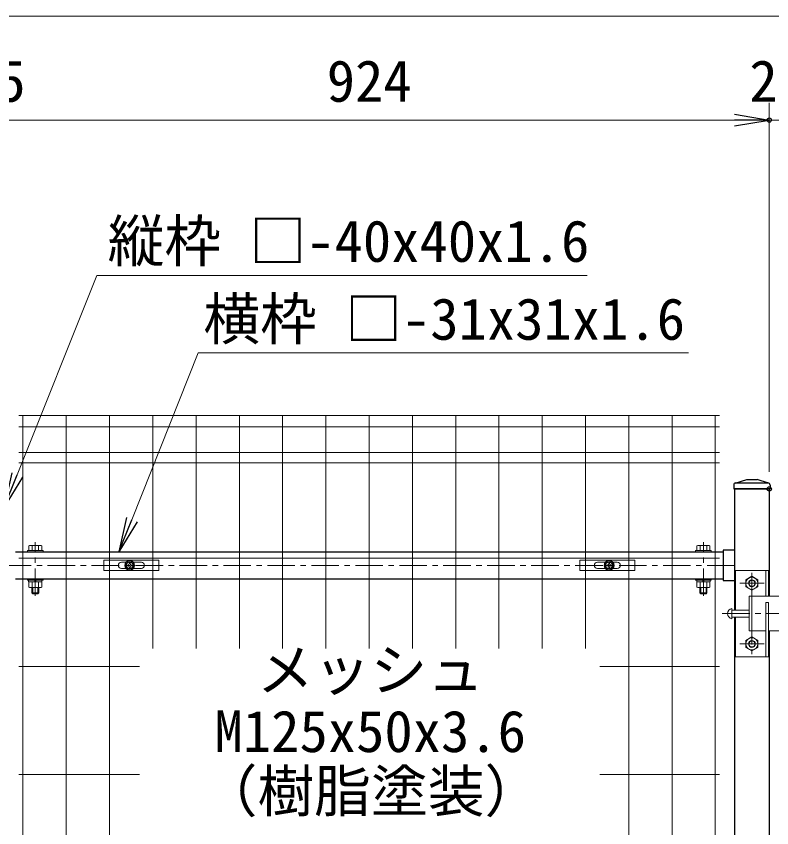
# Model space of a CAD drawing. Units: millimetres, scale not verified. Extents: x -4200 to 4200, y -2970 to 2970.
# Drawn here: x 316 to 1189, y 451 to 1389 of the extents above; entities that cross this region are included whole.
import ezdxf
from ezdxf.enums import TextEntityAlignment as Align

# ---------------------------------------------------------------- set-up
doc = ezdxf.new("R2010")
doc.units = ezdxf.units.MM
doc.header["$LTSCALE"] = 10
doc.header["$PDMODE"] = 32
doc.header["$PDSIZE"] = 5
doc.linetypes.add('USER1', pattern=[50.8, 31.75, -6.35, 6.35, -6.35])
for name, color, linetype, lineweight in [('0-1_D-BMK', 2, 'USER1', 13), ('0-2_D-STR1', 1, 'Continuous', 25), ('0-4_D-STR3', 3, 'Continuous', 13), ('0-5_D-STR-DIM', 7, 'Continuous', 13), ('0-7_Defpoints', 6, 'Continuous', 25), ('0-8_D-STR-TXT', 7, 'Continuous', 13), ('0-C_D-STR2', 7, 'Continuous', 13)]:
    doc.layers.add(name, color=color, linetype=linetype, lineweight=lineweight)
doc.layers.add('0-6_0', color=7, linetype='Continuous')
doc.styles.add('ＭＳ ゴシック', font='')
doc.styles.get('ＭＳ ゴシック').set_extended_font_data('MS Gothic')

# ---------------------------------------------------------------- blocks, each defined once
blk = doc.blocks.new('_Open')
at = {"layer": '0-6_0'}
blk.add_line((-10, 1.667), (0, 0), dxfattribs=at)
blk.add_lwpolyline([(-10, -1.667), (0, 0), (-10, 0)], dxfattribs=at)
blk = doc.blocks.new('U8')
at = {"layer": '0-1_D-BMK'}
for p, q in [((862.3, 9914), (862.3, 10534.9)), ((8582.3, 9914), (8582.3, 10534.9)), ((8942.3, 10267.5), (502.3, 10267.5)), ((9142.3, 10180), (9142.3, 9240)), ((9001.1, 10060), (9283.5, 10060)), ((8800.2, 9710), (10010.7, 9710)), ((9001.1, 9360), (9283.5, 9360))]:
    blk.add_line(p, q, dxfattribs=at)
at = {"layer": '0-2_D-STR1'}
for p, q in [((8949.2, 11218.9), (9082.3, 11260)), ((9082.3, 11260), (9202.3, 11260)), ((9335.4, 11218.9), (9202.3, 11260)), ((8932.3, 11196), (8932.3, 11150)), ((8956.3, 11220), (9328.3, 11220)), ((9352.3, 11196), (9352.3, 11150)), ((8932.3, 11150), (9352.3, 11150)), ((8942.3, 11150), (8942.3, 9750)), ((9342.3, 11150), (8942.3, 11150)), ((9342.3, 11150), (9342.3, 9910)), ((632.3, 10422.5), (8812.3, 10422.5)), ((8812.3, 10442), (8812.3, 10093)), ((8942.3, 10442), (8812.3, 10442)), ((632.3, 10112.5), (8812.3, 10112.5)), ((8812.3, 10093), (8942.3, 10093)), ((8942.3, 9670), (8942.3, 300)), ((9342.3, 9510), (9342.3, 300))]:
    blk.add_line(p, q, dxfattribs=at)
for centre, start, end in [((8956.3, 11196), 90, 180), ((9328.3, 11196), 0, 90)]:
    blk.add_arc(centre, 24, start, end, dxfattribs=at)
at = {"layer": '0-4_D-STR3'}
for p, q in [((772.3, 10438.5), (772.3, 10422.5)), ((772.3, 10438.5), (952.3, 10438.5)), ((772.3, 10422.5), (952.3, 10422.5)), ((787.3, 10438.5), (787.3, 10493)), ((937.3, 10438.5), (787.3, 10438.5)), ((918.6, 10498.5), (806.1, 10498.5)), ((824.8, 10438.5), (824.8, 10493)), ((899.8, 10438.5), (899.8, 10493)), ((937.3, 10438.5), (937.3, 10493)), ((952.3, 10438.5), (952.3, 10422.5)), ((8492.3, 10438.5), (8492.3, 10422.5)), ((8672.3, 10438.5), (8492.3, 10438.5)), ((8672.3, 10422.5), (8492.3, 10422.5)), ((8507.3, 10438.5), (8507.3, 10493)), ((8507.3, 10438.5), (8657.3, 10438.5)), ((8526, 10498.5), (8638.5, 10498.5)), ((8544.8, 10438.5), (8544.8, 10493)), ((8619.8, 10438.5), (8619.8, 10493)), ((8657.3, 10438.5), (8657.3, 10493)), ((8672.3, 10438.5), (8672.3, 10422.5)), ((8952.3, 10210), (9302.3, 10210)), ((8952.3, 9750), (8952.3, 10210)), ((9142.3, 10140.8), (9072.3, 10100.4)), ((9142.3, 10140.8), (9212.3, 10100.4)), ((9302.3, 9910), (9302.3, 10210)), ((9302.3, 10210), (9332.3, 10210)), ((9332.3, 9910), (9332.3, 10210)), ((772.3, 10112.5), (772.3, 10096.5)), ((772.3, 10112.5), (952.3, 10112.5)), ((772.3, 10096.5), (952.3, 10096.5)), ((787.3, 10076.5), (787.3, 10017)), ((824.8, 10076.5), (824.8, 10017)), ((866.1, 10076.5), (854.5, 10096.5)), ((873, 10076.5), (861.4, 10096.5)), ((899.8, 10076.5), (899.8, 10017)), ((937.3, 10076.5), (937.3, 10017)), ((952.3, 10112.5), (952.3, 10096.5)), ((8492.3, 10112.5), (8492.3, 10096.5)), ((8672.3, 10112.5), (8492.3, 10112.5)), ((8672.3, 10096.5), (8492.3, 10096.5)), ((8507.3, 10076.5), (8507.3, 10017)), ((8544.8, 10076.5), (8544.8, 10017)), ((8571.6, 10076.5), (8583.1, 10096.5)), ((8578.5, 10076.5), (8590.1, 10096.5)), ((8619.8, 10076.5), (8619.8, 10017)), ((8657.3, 10076.5), (8657.3, 10017)), ((8672.3, 10112.5), (8672.3, 10096.5)), ((9072.3, 10019.6), (9072.3, 10100.4)), ((9212.3, 10019.6), (9212.3, 10100.4)), ((806.1, 10011.5), (918.6, 10011.5)), ((822.3, 9948.5), (822.3, 10011.5)), ((822.3, 9948.5), (832.3, 9938.5)), ((822.3, 9948.5), (902.3, 9948.5)), ((832.3, 9938.5), (832.3, 10011.5)), ((892.3, 9938.5), (892.3, 10011.5)), ((892.3, 9938.5), (902.3, 9948.5)), ((902.3, 9948.5), (902.3, 10011.5)), ((8638.5, 10011.5), (8526, 10011.5)), ((8542.3, 9948.5), (8542.3, 10011.5)), ((8552.3, 9938.5), (8542.3, 9948.5)), ((8622.3, 9948.5), (8542.3, 9948.5)), ((8552.3, 9938.5), (8552.3, 10011.5)), ((8612.3, 9938.5), (8612.3, 10011.5)), ((8622.3, 9948.5), (8612.3, 9938.5)), ((8622.3, 9948.5), (8622.3, 10011.5)), ((9142.3, 9979.2), (9072.3, 10019.6)), ((9142.3, 9979.2), (9212.3, 10019.6)), ((892.3, 9938.5), (832.3, 9938.5)), ((8552.3, 9938.5), (8612.3, 9938.5)), ((9112.3, 9910), (9112.3, 9510)), ((9112.3, 9910), (9742.3, 9910)), ((9142.3, 9910), (9142.3, 9510)), ((8912.3, 9650), (8912.3, 9770)), ((9302.3, 9840), (9302.3, 9210)), ((9302.3, 9840), (9332.3, 9840)), ((9332.3, 9840), (9332.3, 9210)), ((9112.3, 9750), (8912.3, 9750)), ((9112.3, 9670), (8912.3, 9670)), ((8952.3, 9210), (8952.3, 9670)), ((9112.3, 9510), (9302.3, 9510)), ((9332.3, 9510), (9742.3, 9510)), ((9142.3, 9440.8), (9072.3, 9400.4)), ((9072.3, 9400.4), (9072.3, 9319.6)), ((9142.3, 9279.2), (9072.3, 9319.6)), ((9142.3, 9279.2), (9212.3, 9319.6)), ((8952.3, 9210), (9302.3, 9210)), ((9302.3, 9210), (9332.3, 9210))]:
    blk.add_line(p, q, dxfattribs=at)
for points in [[(939.3, 10076.5), (785.3, 10076.5), (785.3, 10096.5)], [(939.3, 10076.5), (939.3, 10096.5), (785.3, 10096.5)], [(8505.3, 10076.5), (8659.3, 10076.5), (8659.3, 10096.5)], [(8505.3, 10076.5), (8505.3, 10096.5), (8659.3, 10096.5)], [(9142.3, 9440.8), (9212.3, 9400.4), (9212.3, 9319.6)]]:
    blk.add_lwpolyline(points, dxfattribs=at)
for centre, radius in [((9142.3, 10060), 70), ((9142.3, 10060), 40), ((9142.3, 10060), 35), ((9142.3, 9360), 70), ((9142.3, 9360), 40), ((9142.3, 9360), 35)]:
    blk.add_circle(centre, radius, dxfattribs=at)
for centre, radius, start, end in [((806.1, 10464), 34.5, 57.13278, 122.86722), ((862.3, 10368.6), 129.9, 73.22135, 106.77865), ((918.6, 10464), 34.5, 57.13278, 122.86722), ((8526, 10464), 34.5, 57.13278, 122.86722), ((8582.3, 10368.6), 129.9, 73.22135, 106.77865), ((8638.5, 10464), 34.5, 57.13278, 122.86722), ((806.1, 10046), 34.5, 237.13278, 302.86722), ((862.3, 10141.4), 129.9, 253.22135, 286.77865), ((918.6, 10046), 34.5, 237.13278, 302.86722), ((8526, 10046), 34.5, 237.13278, 302.86722), ((8582.3, 10141.4), 129.9, 253.22135, 286.77865), ((8638.5, 10046), 34.5, 237.13278, 302.86722), ((8923.3, 9710), 61, 100.38886, 259.61115)]:
    blk.add_arc(centre, radius, start, end, dxfattribs=at)
at = {"layer": '0-7_Defpoints'}
for centre in [(1952.3, 10267.5), (7492.3, 10267.5)]:
    blk.add_circle(centre, 40, dxfattribs=at)
blk = doc.blocks.new('A$Cc5bff5c2')
at = {"layer": '0-4_D-STR3'}
for p, q in [((-297.7, 60), (337.3, 60)), ((-297.7, -60), (-297.7, 60)), ((-95.2, 35), (-45.6, 35)), ((-18.5, 4.2), (-31.5, 3.9)), ((-31.5, 3.9), (-31.5, -4)), ((-4, 31.5), (-4.2, 18.5)), ((-4, 31.5), (4, 31.5)), ((4, 31.5), (4.2, 18.5)), ((18.5, 4.2), (31.5, 3.9)), ((31.5, 3.9), (31.5, -4)), ((45.6, 35), (134.8, 35)), ((-95.2, -35), (-45.6, -35)), ((-18.5, -4.2), (-31.5, -4)), ((-4, -31.5), (-4.2, -18.5)), ((18.5, -4.2), (31.5, -4)), ((45.6, -35), (134.8, -35))]:
    blk.add_line(p, q, dxfattribs=at)
for points in [[(-297.7, -60), (337.3, -60), (337.3, 60)], [(-4, -31.5), (4, -31.5), (4.2, -18.5)]]:
    blk.add_lwpolyline(points, dxfattribs=at)
for radius in [57.5, 52.5]:
    blk.add_circle((0, 0), radius, dxfattribs=at)
for centre, radius, start, end in [((-95.2, 0), 35, 90, 270), ((-19.1, 19), 14.9, 270, 0), ((19.1, 19), 14.9, 180, 270), ((134.8, 0), 35, 270, 90), ((-19.1, -19), 14.9, 0, 90), ((19.1, -19), 14.9, 90, 180)]:
    blk.add_arc(centre, radius, start, end, dxfattribs=at)
blk = doc.blocks.new('A$C5ba32ecb')
at = {"layer": '0-4_D-STR3'}
for p, q in [((-337.5, 60), (297.5, 60)), ((-337.5, -60), (-337.5, 60)), ((-135, 35), (-45.6, 35)), ((-18.5, 4.2), (-31.5, 3.9)), ((-31.5, 3.9), (-31.5, -4)), ((-4, 31.5), (-4.2, 18.5)), ((-4, 31.5), (4, 31.5)), ((4, 31.5), (4.2, 18.5)), ((18.5, 4.2), (31.5, 3.9)), ((31.5, 3.9), (31.5, -4)), ((45.6, 35), (95, 35)), ((-135, -35), (-45.6, -35)), ((-18.5, -4.2), (-31.5, -4)), ((-4, -31.5), (-4.2, -18.5)), ((18.5, -4.2), (31.5, -4)), ((45.6, -35), (95, -35))]:
    blk.add_line(p, q, dxfattribs=at)
for points in [[(-337.5, -60), (297.5, -60), (297.5, 60)], [(-4, -31.5), (4, -31.5), (4.2, -18.5)]]:
    blk.add_lwpolyline(points, dxfattribs=at)
for radius in [57.5, 52.5]:
    blk.add_circle((0, 0), radius, dxfattribs=at)
for centre, radius, start, end in [((-135, 0), 35, 90, 270), ((-19.1, 19), 14.9, 270, 0), ((19.1, 19), 14.9, 180, 270), ((95, 0), 35, 270, 90), ((-19.1, -19), 14.9, 0, 90), ((19.1, -19), 14.9, 90, 180)]:
    blk.add_arc(centre, radius, start, end, dxfattribs=at)

msp = doc.modelspace()

# ---------------------------------------------------------------- linework, layer by layer
at = {"layer": '0-5_D-STR-DIM'}
for p, q in [((235.67, 1389.15), (2155.67, 1389.15)), ((1185.67, 862.91), (1185.67, 1289.15)), ((1185.67, 862.91), (1185.67, 1289.15)), ((1145.67, 1269.15), (301.67, 1269.15)), ((301.67, 1269.15), (341.67, 1269.15)), ((1145.67, 1269.15), (1105.67, 1269.15)), ((1205.67, 1269.15), (1185.67, 1269.15))]:
    msp.add_line(p, q, dxfattribs=at)
at = {"layer": '0-7_Defpoints'}
for p in [(1185.67, 1269.15), (1185.67, 842.91)]:
    msp.add_point(p, dxfattribs=at)
at = {"layer": '0-8_D-STR-TXT'}
for points in [[(975.22, 1089.62), (408.72, 1089.62), (316.53, 859.17)], [(1092.27, 1000.11), (525.77, 1000.11), (449.05, 807.33)]]:
    msp.add_lwpolyline(points, dxfattribs=at)
at = {"layer": '0-C_D-STR2'}
for p, q in [((1128.42, 927.91), (318.42, 927.91)), ((323.42, 927.91), (323.42, -242.09)), ((373.42, 927.91), (373.42, -242.09)), ((423.42, 927.91), (423.42, -242.09)), ((473.42, 927.91), (473.42, 658.77)), ((523.42, 927.91), (523.42, 658.77)), ((573.42, 927.91), (573.42, 658.77)), ((623.42, 927.91), (623.42, 658.77)), ((673.42, 927.91), (673.42, 658.77)), ((723.42, 927.91), (723.42, 658.77)), ((773.42, 927.91), (773.42, 658.77)), ((823.42, 927.91), (823.42, 658.77)), ((873.42, 927.91), (873.42, 658.77)), ((923.42, 927.91), (923.42, 658.77)), ((973.42, 927.91), (973.42, 658.77)), ((1023.42, 927.91), (1023.42, -242.09)), ((1073.42, 927.91), (1073.42, -242.09)), ((1123.42, 927.91), (1123.42, -242.09)), ((1128.42, 914.81), (318.42, 914.81)), ((1128.42, 885.01), (318.42, 885.01)), ((1128.42, 873.15), (318.42, 873.15)), ((1128.42, 762.91), (318.42, 762.91)), ((458.01, 637.91), (318.42, 637.91)), ((1128.42, 637.91), (990.11, 637.91)), ((458.01, 512.91), (318.42, 512.91)), ((1128.42, 512.91), (990.11, 512.91))]:
    msp.add_line(p, q, dxfattribs=at)

# ---------------------------------------------------------------- block references
at = {"layer": '0-5_D-STR-DIM'}
for name, p, xscale, yscale in [('_Open', (1185.67, 1269.15), 4, 4), ('_Open', (1185.67, 1269.15), 4, 4), ('U8', (251.44, -272.09), 0.1, 0.1), ('A$Cc5bff5c2', (446.7, 754.66), 0.1, 0.1), ('A$C5ba32ecb', (1000.67, 754.66), 0.1, 0.1)]:
    msp.add_blockref(name, p, dxfattribs=dict(at, xscale=xscale, yscale=yscale))
at = {"layer": '0-8_D-STR-TXT', "xscale": 4, "yscale": 4}
for p, rotation in [((301.67, 822.03), 248.19556), ((434.26, 770.16), 248.30114)]:
    msp.add_blockref('_Open', p, dxfattribs=dict(at, rotation=rotation))

# ---------------------------------------------------------------- texts
at = {"layer": '0-5_D-STR-DIM', "style": 'ＭＳ ゴシック'}
for s, p in [('35.75', (162.94, 1275.9)), ('924', (674.42, 1275.9)), ('20', (1162.67, 1275.9))]:
    msp.add_text(s, height=48.09, dxfattribs=at).set_placement(p, align=Align.BOTTOM_LEFT)
at = {"layer": '0-8_D-STR-TXT', "style": 'ＭＳ ゴシック'}
for s, p in [('縦枠 □-40x40x1.6 ', (421.23, 1090.93)), ('横枠 □-31x31x1.6', (531.8, 1000.9)), ('メッシュ', (593.72, 595.41)), ('（樹脂塗装）', (528.75, 455.41))]:
    msp.add_text(s, height=48.09, dxfattribs=at).set_placement(p, align=Align.BOTTOM_LEFT)
at = {"layer": '0-C_D-STR2', "style": 'ＭＳ ゴシック'}
msp.add_text('M125x50x3.6', height=48.09, dxfattribs=at).set_placement((544.74, 524.51), align=Align.BOTTOM_LEFT)

doc.saveas('drawing.dxf')
